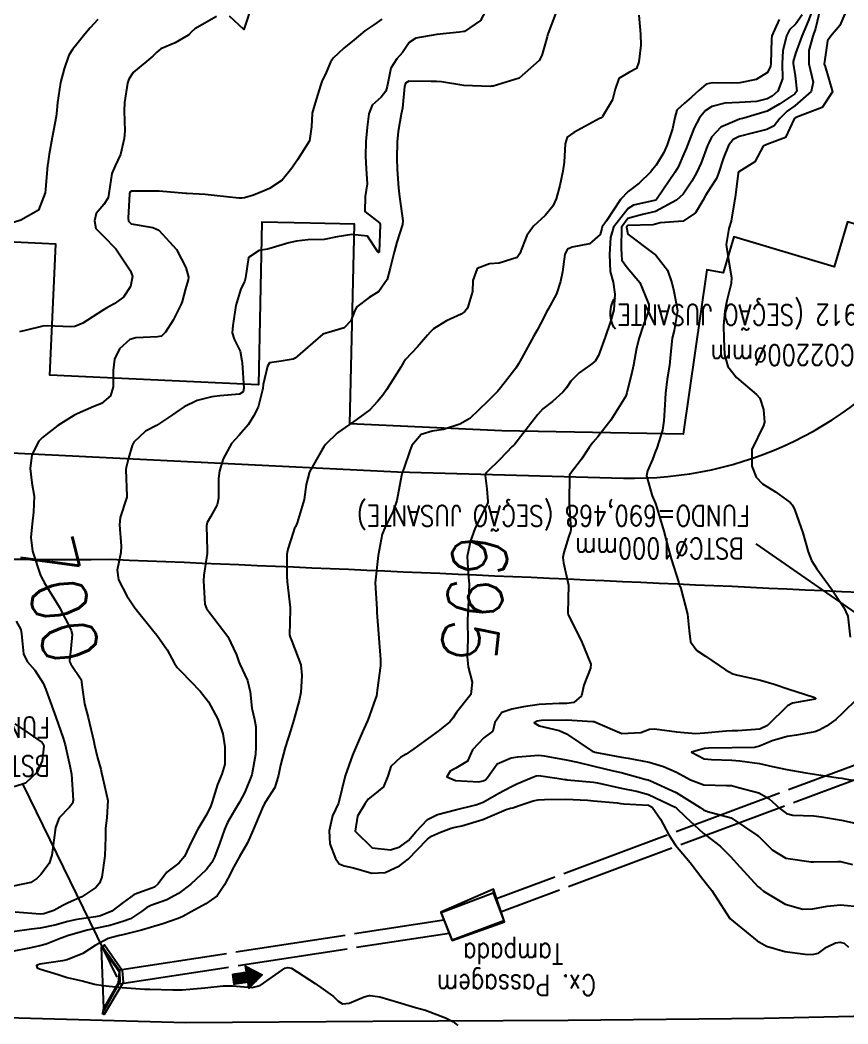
# Model space of a CAD drawing. Header units: metres. Extents: x 292545 to 299085, y 7450245 to 7463078.
# Drawn here: x 293152.5 to 293212.5, y 7462737.3 to 7462810.1 of the extents above; entities that cross this region are included whole.
import ezdxf
from ezdxf.enums import TextEntityAlignment as Align

# ---------------------------------------------------------------- set-up
doc = ezdxf.new("R2010")
doc.units = ezdxf.units.M
doc.linetypes.add('CONTINUO', pattern=[0])
doc.linetypes.add('TRACEJADO', pattern=[8.7, 8, -0.7])
for name, color, linetype in [('BUEIRO', 151, 'Continuous'), ('CAIXA', 45, 'Continuous'), ('Cotas', 45, 'Continuous'), ('Curvas de Nivel 1m', 11, 'Continuous'), ('Curvas de Nivel 5m', 15, 'Continuous'), ('Edificações', 30, 'Continuous'), ('Linha Férrea', 20, 'Continuous'), ('TEXTO', 45, 'Continuous'), ('Vias Primárias', 230, 'Continuous')]:
    doc.layers.add(name, color=color, linetype=linetype)
doc.styles.add('ROMANS', font='romans', dxfattribs={"height": 0.2})
doc.styles.add('SIMPLEX', font='simplex', dxfattribs={"height": 0.2})
doc.styles.add('Style-STANDARD', font='STANDARD.shx')

msp = doc.modelspace()

# ---------------------------------------------------------------- hatches: boundary and pattern name
at = {"layer": 'TEXTO'}
msp.add_hatch(color=256, dxfattribs=at).paths.add_polyline_path([(293167.916, 7462740.94), (293168.919, 7462741.09), (293168.856, 7462741.515), (293170.045, 7462740.885), (293169.092, 7462739.934), (293169.029, 7462740.359), (293168.025, 7462740.209)])

# ---------------------------------------------------------------- linework, layer by layer
at = {"layer": 'BUEIRO', "linetype": 'TRACEJADO', "flags": 128}
for points in [[(293223.863, 7462760.144), (293187.05, 7462746.394)], [(293224.212, 7462759.207), (293187.4, 7462745.457)], [(293159.555, 7462741.227), (293183.229, 7462744.881)], [(293159.707, 7462740.239), (293183.609, 7462743.927)]]:
    msp.add_lwpolyline(points, dxfattribs=at)
at = {"layer": 'BUEIRO', "linetype": 'CONTINUO'}
msp.add_polyline3d([(293158.491, 7462742.878, 697.868), (293158.634, 7462743.07, 697.871), (293159.903, 7462741.224, 697.867), (293159.968, 7462740.335, 697.853), (293158.599, 7462738.022, 697.885), (293158.471, 7462738.102, 697.883), (293159.76, 7462740.395, 697.855), (293159.729, 7462741.169, 697.868)], close=True, dxfattribs=at)
for points in [[(293159.676, 7462741.116, 696.287), (293158.372, 7462742.911, 696.367), (293158.491, 7462742.878, 697.868)], [(293158.372, 7462742.911, 696.367), (293158.557, 7462738.453, 696.379)], [(293159.729, 7462741.169, 697.868), (293159.676, 7462741.116, 696.287), (293159.611, 7462740.313, 696.291), (293159.76, 7462740.395, 697.855)], [(293159.611, 7462740.313, 696.291), (293158.557, 7462738.453, 696.379), (293158.471, 7462738.102, 697.883)]]:
    msp.add_polyline3d(points, dxfattribs=at)
at = {"layer": 'CAIXA', "linetype": 'CONTINUO'}
for points in [[(293186.818, 7462747.115, 694.424), (293183.01, 7462745.43, 694.835), (293183.034, 7462745.426, 696.665)], [(293187.632, 7462744.736, 694.479), (293186.818, 7462747.115, 694.424), (293186.8, 7462746.833, 696.716)], [(293183.01, 7462745.43, 694.835), (293183.826, 7462743.383, 694.835), (293183.832, 7462743.4, 696.744)], [(293183.826, 7462743.383, 694.835), (293187.632, 7462744.736, 694.479), (293187.58, 7462744.81, 696.762)]]:
    msp.add_polyline3d(points, dxfattribs=at)
msp.add_polyline3d([(293186.8, 7462746.833, 696.716), (293187.58, 7462744.81, 696.762), (293183.832, 7462743.4, 696.744), (293183.034, 7462745.426, 696.665)], close=True, dxfattribs=at)
at = {"layer": 'Curvas de Nivel 1m', "flags": 128}
for points, elevation in [([(293169.378, 7462811.404), (293168.733, 7462809.41), (293167.695, 7462810.373)], 701), ([(293186.488, 7462811.203), (293185.879, 7462810.065), (293184.724, 7462809.276), (293184.681, 7462809.263), (293184.362, 7462809.225), (293182.721, 7462809.048), (293181.192, 7462808.791), (293180.715, 7462808.471), (293180.232, 7462807.75), (293179.822, 7462807.279), (293179.375, 7462806.605), (293179.107, 7462805.286), (293179.028, 7462804.936), (293178.671, 7462804.5), (293178.028, 7462803.934), (293177.791, 7462803.303), (293177.674, 7462802.336), (293177.579, 7462801.306), (293177.54, 7462800.225), (293177.606, 7462799.305), (293177.664, 7462798.236), (293177.52, 7462797.306), (293177.498, 7462796.232), (293178.564, 7462795.406), (293178.602, 7462795.29), (293178.604, 7462795.248), (293178.539, 7462793.29), (293178.533, 7462793.271), (293178.505, 7462793.262), (293178.431, 7462793.292), (293177.682, 7462794.431), (293176.555, 7462794.555), (293175.502, 7462794.382), (293174.552, 7462794.203), (293173.354, 7462794.161), (293172.55, 7462794.062), (293171.985, 7462793.94), (293170.544, 7462793.508), (293170.449, 7462793.486), (293169.829, 7462793.397), (293169.058, 7462792.882), (293168.857, 7462791.407), (293168.783, 7462791.135), (293168.505, 7462790.616), (293168.136, 7462789.415), (293167.923, 7462787.966), (293167.869, 7462787.419), (293168.019, 7462786.977), (293168.45, 7462786.104), (293168.589, 7462785.409), (293168.602, 7462785.247), (293168.723, 7462783.407), (293168.666, 7462783.161), (293168.417, 7462782.991), (293166.991, 7462782.854), (293166.413, 7462782.795), (293165.33, 7462782.53), (293164.402, 7462782.069), (293164.032, 7462781.832), (293163.552, 7462781.473), (293162.385, 7462780.722), (293161.589, 7462780.29), (293160.745, 7462779.506), (293160.618, 7462779.26), (293160.361, 7462778.336), (293160.193, 7462777.673), (293160.172, 7462777.512), (293160.248, 7462775.587), (293160.235, 7462775.511), (293159.768, 7462774.055), (293159.705, 7462773.516), (293159.837, 7462771.965), (293159.815, 7462771.515), (293159.543, 7462770.238), (293159.642, 7462769.516), (293160.242, 7462768.37), (293160.831, 7462767.504), (293162.207, 7462765.787), (293162.451, 7462765.486), (293163.166, 7462764.448), (293163.709, 7462763.467), (293163.895, 7462763.179), (293164.177, 7462762.883), (293165.561, 7462761.446), (293166.152, 7462760.694), (293166.838, 7462759.433), (293167.199, 7462758.352), (293167.35, 7462757.428), (293167.351, 7462756.177), (293167.136, 7462755.43), (293166.817, 7462754.698), (293166.438, 7462753.436), (293166.343, 7462753.154), (293166.054, 7462752.549), (293165.388, 7462751.45), (293164.919, 7462750.567), (293164.434, 7462749.464), (293164.008, 7462748.994), (293163.142, 7462748.338), (293162.525, 7462747.485), (293162.238, 7462747.24), (293161.99, 7462747.151), (293160.775, 7462746.712), (293159.979, 7462746.139), (293159.159, 7462745.522), (293158.336, 7462745.166), (293157.966, 7462745.09), (293156.608, 7462744.909), (293155.961, 7462744.766), (293155.028, 7462744.498), (293153.953, 7462744.277), (293153.34, 7462744.201), (293151.949, 7462744.004)], 699), ([(293209.974, 7462810.922), (293209.65, 7462810.015), (293209.187, 7462808.933), (293208.71, 7462807.677), (293208.545, 7462807.101), (293208.541, 7462806.942), (293208.69, 7462806.049), (293208.812, 7462804.938), (293208.671, 7462804.752), (293207.587, 7462804.027), (293206.658, 7462803.501), (293204.978, 7462802.985), (293204.652, 7462802.916), (293203.304, 7462802.345), (293202.639, 7462801.614), (293202.437, 7462801.209), (293202.351, 7462801.013), (293201.879, 7462799.752), (293201.552, 7462799.021), (293201.206, 7462798.415), (293200.587, 7462797.477), (293200.098, 7462797.037), (293198.575, 7462796.232), (293197.64, 7462796.002), (293196.569, 7462795.707), (293196.111, 7462795.087), (293196.078, 7462793.549), (293196.095, 7462793.087), (293196.138, 7462792.695), (293196.524, 7462792.162), (293197.431, 7462791.071), (293198.088, 7462789.473), (293198.085, 7462789.064), (293197.662, 7462787.881), (293197.375, 7462787.071), (293197.204, 7462786.324), (293196.967, 7462785.075), (293196.873, 7462784.639), (293196.497, 7462783.079), (293196.479, 7462783.012), (293196.41, 7462782.837), (293195.326, 7462781.096), (293194.381, 7462779.9), (293194.017, 7462779.473), (293193.764, 7462779.116), (293193.204, 7462778.278), (293192.343, 7462777.13), (293192.323, 7462775.13), (293192.422, 7462773.129), (293192.405, 7462773.025), (293192.296, 7462772.68), (293191.914, 7462771.5), (293191.857, 7462771.136), (293191.891, 7462770.758), (293192.253, 7462769.13), (293192.203, 7462767.13), (293192.231, 7462766.998), (293193.173, 7462765.12), (293193.888, 7462763.411), (293193.857, 7462763.113), (293193.384, 7462761.898), (293193.212, 7462761.119), (293192.646, 7462760.627), (293192.147, 7462760.56), (293191.575, 7462760.567), (293190.146, 7462760.499), (293188.99, 7462760.326), (293188.143, 7462760.159), (293187.422, 7462759.905), (293186.923, 7462759.192), (293186.766, 7462758.554), (293186.122, 7462758.063), (293185.314, 7462757.212), (293184.93, 7462756.388), (293184.093, 7462755.871), (293183.676, 7462755.647), (293183.442, 7462755.236), (293184.08, 7462754.971), (293185.758, 7462754.883), (293186.081, 7462754.963), (293186.239, 7462755.041), (293186.398, 7462755.197), (293187.09, 7462756.198), (293188.104, 7462756.618), (293188.587, 7462756.694), (293190.108, 7462756.806), (293190.496, 7462756.765), (293192.103, 7462756.48), (293192.912, 7462756.311), (293194.097, 7462756.016), (293195.499, 7462755.689), (293196.09, 7462755.552), (293197.884, 7462755.063), (293198.043, 7462755.021), (293198.082, 7462755.01), (293198.162, 7462754.979), (293200.074, 7462754.12), (293201.81, 7462753.023), (293202.06, 7462752.85), (293202.338, 7462752.736), (293204.052, 7462752.286), (293205.993, 7462750.97), (293206.033, 7462750.937), (293207.025, 7462749.958), (293208.017, 7462749.355), (293209.849, 7462749.087), (293210.015, 7462749.093), (293211.795, 7462749.122), (293212.015, 7462749.104), (293212.185, 7462749.067), (293212.847, 7462748.887)], 694), ([(293210.508, 7462810.914), (293210.165, 7462809.485), (293209.982, 7462808.921), (293209.682, 7462807.894), (293209.681, 7462806.925), (293210.008, 7462805.595), (293209.852, 7462804.922), (293208.662, 7462803.875), (293208.114, 7462803.49), (293207.586, 7462802.951), (293207.18, 7462802.422), (293206.645, 7462802.177), (293205.569, 7462801.903), (293204.64, 7462801.649), (293204.196, 7462801.436), (293203.865, 7462800.998), (293203.504, 7462800.117), (293203.138, 7462799.005), (293202.99, 7462798.615), (293202.593, 7462797.983), (293202.206, 7462797.394), (293201.997, 7462797.016), (293201.461, 7462796.134), (293200.568, 7462795.529), (293198.909, 7462795.397), (293198.565, 7462795.294), (293198.368, 7462795.259), (293196.564, 7462795.204), (293196.462, 7462795.082), (293196.555, 7462794.572), (293198.419, 7462793.176), (293198.534, 7462793.112), (293198.594, 7462793.059), (293199.439, 7462791.963), (293199.751, 7462791.041), (293199.905, 7462790.437), (293200.166, 7462789.043), (293199.917, 7462787.599), (293199.777, 7462787.047), (293199.653, 7462785.846), (293199.577, 7462785.049), (293199.413, 7462784.065), (293199.289, 7462783.051), (293199.236, 7462782.221), (293199.164, 7462781.052), (293199.072, 7462780.367), (293198.668, 7462779.057), (293198.581, 7462778.846), (293198.361, 7462778.255), (293197.996, 7462777.415), (293197.913, 7462777.064), (293198.328, 7462775.613), (293198.561, 7462775.058), (293198.7, 7462774.675), (293199.181, 7462773.051), (293199.484, 7462771.849), (293199.702, 7462771.046), (293200.256, 7462769.299), (293200.321, 7462769.107), (293200.347, 7462769.039), (293200.401, 7462768.887), (293200.888, 7462767.03), (293201.013, 7462765.83), (293201.118, 7462765.026), (293201.573, 7462764.395), (293202.193, 7462763.983), (293203.635, 7462762.995), (293204.179, 7462762.709), (293204.55, 7462762.614), (293206.172, 7462762.262), (293207.166, 7462761.957), (293208.163, 7462761.628), (293210.051, 7462761.024), (293210.154, 7462760.972), (293210.186, 7462760.92), (293210.179, 7462760.894), (293210.153, 7462760.88), (293208.5, 7462760.586), (293208.147, 7462760.386), (293206.681, 7462758.962), (293206.13, 7462758.694), (293204.53, 7462758.585), (293204.129, 7462758.585), (293203.697, 7462758.565), (293202.127, 7462758.409), (293201.48, 7462758.374), (293200.127, 7462758.491), (293198.488, 7462758.697), (293198.129, 7462758.672), (293197.503, 7462758.446), (293196.126, 7462758.364), (293194.387, 7462759.107), (293194.134, 7462759.225), (293194.002, 7462759.243), (293192.135, 7462759.351), (293190.302, 7462759.325), (293190.134, 7462759.315), (293190.003, 7462759.293), (293189.779, 7462759.164), (293190.131, 7462758.941), (293191.586, 7462758.596), (293192.125, 7462758.367), (293193.989, 7462757.111), (293194.112, 7462757.058), (293194.176, 7462757.046), (293196.107, 7462756.681), (293196.588, 7462756.601), (293198.102, 7462756.321), (293199.151, 7462755.996), (293200.091, 7462755.576), (293201.098, 7462755.03), (293202.079, 7462754.661), (293203.715, 7462754.631), (293204.079, 7462754.609), (293204.583, 7462754.48), (293206.074, 7462754.088), (293206.798, 7462753.687), (293207.584, 7462752.947), (293208.058, 7462752.583), (293208.525, 7462752.466), (293210.055, 7462752.417), (293210.611, 7462752.358), (293212.051, 7462752.099), (293213.036, 7462751.897)], 693), ([(293212.452, 7462810.893), (293211.937, 7462809.695), (293211.26, 7462808.905), (293211.039, 7462808.587), (293210.792, 7462806.909), (293210.88, 7462806.728), (293211.415, 7462804.903), (293210.661, 7462803.772), (293208.741, 7462803.026), (293208.653, 7462802.975), (293208.631, 7462802.962), (293208.618, 7462802.94), (293208.002, 7462801.583), (293206.634, 7462801.069), (293206.366, 7462800.964), (293205.771, 7462799.818), (293204.604, 7462799.093), (293204.56, 7462799.034), (293204.552, 7462798.991), (293204.335, 7462797.243), (293204.297, 7462796.993), (293204.05, 7462795.513), (293203.89, 7462794.997), (293203.705, 7462793.839), (293203.824, 7462792.997), (293204.07, 7462791.442), (293204.059, 7462790.995), (293203.752, 7462789.746), (293203.597, 7462788.999), (293203.511, 7462787.966), (293203.521, 7462786.999), (293203.581, 7462785.869), (293203.81, 7462784.996), (293204.431, 7462784.179), (293205.903, 7462782.968), (293206.133, 7462782.687), (293206.402, 7462781.863), (293206.485, 7462780.959), (293206.391, 7462780.723), (293205.565, 7462778.978), (293205.556, 7462777.776), (293205.86, 7462776.975), (293206.338, 7462776.495), (293207.269, 7462775.893), (293208.325, 7462775.134), (293208.492, 7462774.938), (293208.679, 7462774.575), (293209.251, 7462772.93), (293209.643, 7462771.566), (293209.889, 7462770.924), (293210.267, 7462770.331), (293211.309, 7462768.909), (293212.232, 7462767.513), (293212.511, 7462766.896), (293212.694, 7462765.379)], 692), ([(293158.13, 7462810.145), (293157.589, 7462809.541), (293157.197, 7462809.074), (293156.717, 7462808.474), (293156.3, 7462807.966), (293156.047, 7462807.56), (293155.69, 7462806.563), (293155.442, 7462805.569), (293155.225, 7462804.128), (293155.174, 7462803.572), (293155.112, 7462803.117), (293154.837, 7462801.577), (293154.621, 7462800.371), (293154.513, 7462799.682), (293154.502, 7462799.581), (293154.345, 7462797.824), (293154.322, 7462797.583), (293153.832, 7462796.325), (293152.563, 7462795.6), (293150.556, 7462794.973)], 702), ([(293191.328, 7462810.561), (293190.795, 7462809.149), (293190.776, 7462809.096), (293190.72, 7462808.885), (293190.331, 7462807.529), (293190.131, 7462807.156), (293188.69, 7462805.876), (293186.799, 7462805.313), (293186.684, 7462805.296), (293186.596, 7462805.289), (293184.684, 7462805.353), (293183.056, 7462805.614), (293182.687, 7462805.648), (293182.295, 7462805.646), (293180.687, 7462805.659), (293180.444, 7462805.514), (293180.381, 7462805.273), (293180.23, 7462803.703), (293180.142, 7462803.275), (293179.903, 7462802.015), (293179.848, 7462801.278), (293179.822, 7462800.077), (293179.853, 7462799.278), (293179.937, 7462797.932), (293180.008, 7462797.276), (293180.264, 7462795.575), (293180.232, 7462795.273), (293179.812, 7462794.009), (293179.612, 7462793.279), (293179.342, 7462792.108), (293179.116, 7462791.291), (293178.504, 7462790.421), (293177.813, 7462789.993), (293176.925, 7462789.316), (293176.766, 7462789.04), (293176.477, 7462788.289), (293176.01, 7462787.784), (293174.463, 7462787.34), (293172.445, 7462785.589), (293172.301, 7462785.515), (293171.426, 7462785.38), (293170.583, 7462785.247), (293170.439, 7462785.01), (293170.129, 7462783.689), (293170.092, 7462783.393), (293169.76, 7462782.039), (293169.433, 7462781.4), (293169.027, 7462780.763), (293168.379, 7462780.015), (293167.826, 7462779.418), (293167.227, 7462778.293), (293166.963, 7462777.434), (293166.898, 7462776.881), (293166.899, 7462775.434), (293166.799, 7462774.954), (293166.309, 7462774.092), (293166.068, 7462773.679), (293166.009, 7462773.443), (293166.07, 7462771.648), (293166.062, 7462771.442), (293165.829, 7462769.875), (293165.808, 7462769.444), (293165.908, 7462767.771), (293166.009, 7462767.442), (293166.229, 7462767.153), (293167.56, 7462765.426), (293168.19, 7462764.097), (293168.354, 7462763.587), (293168.431, 7462763.416), (293169, 7462762.236), (293169.188, 7462761.405), (293169.312, 7462760.236), (293169.509, 7462759.399), (293169.589, 7462758.86), (293169.598, 7462757.398), (293169.573, 7462756.863), (293169.307, 7462755.402), (293168.792, 7462754.131), (293168.403, 7462753.415), (293168.057, 7462752.813), (293167.546, 7462751.927), (293167.329, 7462751.427), (293166.985, 7462750.474), (293166.608, 7462749.434), (293166.409, 7462749.036), (293166.004, 7462748.515), (293164.889, 7462747.457), (293163.986, 7462746.784), (293163.134, 7462746.326), (293161.977, 7462745.911), (293161.685, 7462745.784), (293161.307, 7462745.497), (293160.506, 7462744.964), (293159.962, 7462744.754), (293159.003, 7462744.479), (293157.954, 7462744.255), (293157.361, 7462744.137), (293155.945, 7462743.718), (293155.822, 7462743.684), (293155.486, 7462743.565), (293154.39, 7462743.124), (293153.937, 7462742.995), (293153.161, 7462742.817), (293151.933, 7462742.592)], 698), ([(293166.742, 7462810.349), (293165.176, 7462809.453), (293164.942, 7462809.245), (293164.726, 7462809.028), (293163.739, 7462808.448), (293162.711, 7462808.02), (293162.424, 7462807.768), (293162.116, 7462807.489), (293160.691, 7462806.285), (293160.389, 7462805.81), (293160.289, 7462805.514), (293160.063, 7462804.115), (293160.039, 7462803.516), (293160.098, 7462802.059), (293160.053, 7462801.516), (293159.794, 7462800.346), (293159.399, 7462799.522), (293159.148, 7462798.981), (293158.937, 7462797.526), (293158.886, 7462797.221), (293158.575, 7462796.718), (293158.027, 7462796.077), (293157.887, 7462795.537), (293158.001, 7462794.982), (293158.552, 7462794.424), (293159.435, 7462793.521), (293160.519, 7462791.913), (293160.649, 7462791.508), (293160.506, 7462790.797), (293160.003, 7462790.01), (293159.325, 7462789.522), (293158.785, 7462789.232), (293158.488, 7462789.051), (293157.049, 7462788.121), (293156.476, 7462787.89), (293156.17, 7462787.869), (293154.476, 7462787.936), (293154.155, 7462787.904), (293152.864, 7462787.596), (293152.556, 7462787.515), (293152.471, 7462787.497)], 701), ([(293197.368, 7462810.45), (293197.493, 7462809.072), (293197.516, 7462808.271), (293197.371, 7462807.073), (293197.184, 7462806.59), (293196.695, 7462806.328), (293195.905, 7462805.873), (293195.652, 7462805.09), (293195.452, 7462804.311), (293194.739, 7462803.099), (293194.702, 7462803.05), (293194.652, 7462803.023), (293194.515, 7462802.966), (293192.641, 7462801.96), (293192.17, 7462801.602), (293192.012, 7462801.136), (293191.939, 7462799.81), (293191.852, 7462799.138), (293191.632, 7462798.1), (293191.363, 7462797.142), (293191.124, 7462796.598), (293190.571, 7462795.931), (293189.736, 7462795.162), (293189.24, 7462794.482), (293188.733, 7462793.177), (293188.53, 7462792.892), (293187.243, 7462792.476), (293186.525, 7462792.424), (293185.637, 7462792.094), (293185.326, 7462791.212), (293185.298, 7462790.419), (293184.935, 7462789.216), (293184.741, 7462788.966), (293184.486, 7462788.772), (293183.425, 7462788.289), (293182.47, 7462787.729), (293182.232, 7462787.487), (293182.046, 7462787.254), (293181.314, 7462786.402), (293180.445, 7462785.486), (293180.291, 7462785.272), (293180.101, 7462784.937), (293179.08, 7462783.29), (293178.791, 7462782.921), (293178.41, 7462782.443), (293177.862, 7462781.845), (293177.136, 7462781.313), (293176.698, 7462781.009), (293176.388, 7462780.796), (293175.518, 7462780.192), (293174.649, 7462779.337), (293174.533, 7462779.176), (293174.369, 7462778.923), (293173.495, 7462777.353), (293173.252, 7462776.444), (293173.089, 7462775.359), (293172.599, 7462773.659), (293172.46, 7462773.368), (293172.406, 7462773.264), (293172.297, 7462772.961), (293171.914, 7462771.738), (293171.85, 7462771.374), (293171.837, 7462769.794), (293171.859, 7462769.374), (293172.081, 7462767.524), (293172.091, 7462767.371), (293172.04, 7462765.537), (293172.074, 7462765.371), (293172.2, 7462765.075), (293172.848, 7462763.363), (293172.937, 7462762.601), (293172.852, 7462761.363), (293172.745, 7462760.773), (293172.34, 7462759.368), (293172.126, 7462758.661), (293171.732, 7462757.374), (293171.374, 7462756.097), (293171.239, 7462755.378), (293170.971, 7462754.484), (293170.278, 7462753.388), (293170.193, 7462753.257), (293170.059, 7462752.959), (293169.409, 7462751.4), (293168.98, 7462750.454), (293168.386, 7462749.414), (293168.006, 7462748.728), (293167.555, 7462747.867), (293167.327, 7462747.427), (293166.784, 7462746.633), (293165.979, 7462746.042), (293164.902, 7462745.456), (293164.306, 7462745.127), (293163.965, 7462744.975), (293162.854, 7462744.587), (293161.956, 7462744.333), (293161.312, 7462744.137), (293159.947, 7462743.801), (293159.71, 7462743.75), (293158.894, 7462743.526), (293157.938, 7462743.011), (293157.045, 7462742.436), (293155.927, 7462741.995), (293155.572, 7462741.918), (293153.924, 7462741.663), (293153.704, 7462741.583), (293153.747, 7462741.409), (293153.92, 7462741.331), (293155.255, 7462740.909), (293155.914, 7462740.705), (293157.005, 7462740.456), (293157.91, 7462740.226), (293158.494, 7462740.116), (293159.908, 7462739.986), (293161.542, 7462739.858), (293161.906, 7462739.847), (293163.567, 7462739.812), (293163.906, 7462739.799), (293164.25, 7462739.808), (293165.908, 7462739.96), (293167.236, 7462740.101), (293167.91, 7462740.094), (293169.334, 7462739.98), (293169.91, 7462740.122), (293171.69, 7462741.373), (293171.923, 7462741.427), (293172.172, 7462741.368), (293173.907, 7462740.277), (293175.221, 7462739.33), (293175.562, 7462738.997), (293175.888, 7462738.801), (293176.359, 7462738.844), (293177.452, 7462739.304), (293177.807, 7462739.388), (293177.894, 7462739.392), (293178.577, 7462739.293), (293179.889, 7462738.905), (293181.159, 7462738.535), (293181.884, 7462738.334), (293183.335, 7462737.779), (293183.876, 7462737.515), (293184.235, 7462737.226)], 697), ([(293207.546, 7462810.147), (293207.005, 7462808.957), (293206.975, 7462808.703), (293206.924, 7462806.958), (293206.904, 7462806.754), (293206.693, 7462806.285), (293205.869, 7462805.789), (293204.681, 7462805.559), (293204.15, 7462805.526), (293202.688, 7462805.553), (293202.242, 7462805.46), (293201.729, 7462805.02), (293201.189, 7462804.511), (293200.669, 7462804.084), (293200.12, 7462803.579), (293199.964, 7462803.04), (293199.808, 7462802.206), (293199.417, 7462801.048), (293199.179, 7462800.498), (293198.611, 7462799.572), (293198.384, 7462799.284), (293198.202, 7462799.064), (293197.385, 7462798.282), (293196.589, 7462797.678), (293196.028, 7462797.088), (293195.019, 7462795.554), (293194.715, 7462795.108), (293194.669, 7462795.001), (293194.555, 7462794.556), (293193.793, 7462793.868), (293192.54, 7462793.634), (293192.181, 7462793.491), (293191.995, 7462793.135), (293191.817, 7462791.84), (293191.692, 7462791.138), (293191.389, 7462790.256), (293190.784, 7462789.147), (293190.68, 7462788.958), (293190.484, 7462788.538), (293190.001, 7462787.626), (293189.727, 7462787.161), (293188.851, 7462785.578), (293188.639, 7462785.177), (293188.44, 7462784.865), (293187.707, 7462783.911), (293187.129, 7462783.193), (293186.787, 7462782.826), (293186.412, 7462782.486), (293185.766, 7462781.846), (293185.101, 7462781.219), (293184.389, 7462780.803), (293183.21, 7462780.417), (293182.383, 7462780.305), (293181.57, 7462780.069), (293180.903, 7462779.265), (293180.749, 7462778.884), (293180.349, 7462777.657), (293180.211, 7462777.272), (293180.149, 7462777.081), (293179.822, 7462775.278), (293179.548, 7462774.514), (293178.94, 7462773.29), (293178.763, 7462772.825), (293178.457, 7462771.297), (293178.253, 7462769.3), (293178.358, 7462767.422), (293178.367, 7462767.298), (293178.374, 7462767.155), (293178.52, 7462765.295), (293178.644, 7462763.749), (293178.629, 7462763.293), (293178.398, 7462761.529), (293178.364, 7462761.297), (293178.332, 7462761.127), (293178.152, 7462760.587), (293177.815, 7462759.626), (293177.688, 7462759.304), (293177.332, 7462758.515), (293176.813, 7462757.313), (293176.614, 7462756.807), (293176.083, 7462755.32), (293175.579, 7462753.327), (293175.153, 7462752.432), (293174.912, 7462751.337), (293174.966, 7462750.399), (293175.369, 7462749.33), (293175.63, 7462748.946), (293176.008, 7462748.785), (293176.679, 7462748.64), (293178.003, 7462748.275), (293178.98, 7462748.314), (293180.008, 7462748.788), (293180.627, 7462749.271), (293181.314, 7462749.97), (293182.035, 7462750.737), (293182.328, 7462750.957), (293182.993, 7462751.24), (293183.759, 7462751.519), (293184.047, 7462751.597), (293184.53, 7462751.705), (293186.052, 7462752.156), (293187.756, 7462752.88), (293188.061, 7462752.979), (293188.231, 7462753.008), (293188.69, 7462753.174), (293189.713, 7462753.517), (293190.067, 7462753.589), (293190.529, 7462753.615), (293192.068, 7462753.621), (293193.631, 7462753.551), (293194.067, 7462753.518), (293195.796, 7462753.362), (293196.065, 7462753.314), (293196.268, 7462753.29), (293198.064, 7462753.183), (293198.337, 7462753.057), (293198.921, 7462752.18), (293199.535, 7462751.045), (293200.025, 7462750.293), (293201.076, 7462749.029), (293202.001, 7462747.836), (293202.358, 7462747.376), (293202.647, 7462747.01), (293203.963, 7462744.99), (293205.947, 7462743.351), (293206.619, 7462742.963), (293207.939, 7462742.588), (293209.416, 7462742.406), (293209.937, 7462742.359), (293210.39, 7462742.464), (293210.976, 7462742.91), (293211.631, 7462743.218), (293211.947, 7462743.27), (293212.253, 7462743.203), (293212.561, 7462742.891)], 696), ([(293152.222, 7462766.526), (293152.547, 7462765.936), (293152.616, 7462765.604), (293152.751, 7462764.164), (293153.022, 7462763.597), (293153.561, 7462762.974), (293154.167, 7462762.028), (293154.365, 7462761.578), (293154.485, 7462761.249), (293155.094, 7462759.57), (293155.632, 7462758.051), (293155.773, 7462757.563), (293156.098, 7462756.034), (293156.196, 7462755.559), (293156.219, 7462755.431), (293156.35, 7462753.557), (293156.296, 7462753.322), (293156.057, 7462753.017), (293155.344, 7462752.273), (293155.08, 7462751.57), (293154.949, 7462750.651), (293154.811, 7462749.572), (293154.618, 7462748.97), (293154.002, 7462748.165), (293153.713, 7462747.868), (293153.274, 7462747.591), (293151.99, 7462747.323)], 701), ([(293213.164, 7462760.885), (293212.143, 7462759.888), (293211.642, 7462759.401), (293210.979, 7462758.912), (293210.428, 7462758.619), (293210.129, 7462758.518), (293208.8, 7462758.259), (293208.125, 7462758.16), (293207.023, 7462757.858), (293206.118, 7462757.467), (293205.716, 7462757.375), (293204.117, 7462757.357), (293202.421, 7462757.32), (293202.116, 7462757.294), (293201.185, 7462757.029), (293202.106, 7462756.55), (293202.62, 7462756.498), (293204.105, 7462756.448), (293204.68, 7462756.409), (293206.102, 7462756.222), (293207.054, 7462756), (293208.095, 7462755.777), (293209.478, 7462755.541), (293210.091, 7462755.433), (293211.811, 7462755.179), (293212.087, 7462755.141), (293212.293, 7462755.105), (293213.534, 7462754.878)], 692), ([(293152.128, 7462759.096), (293153.007, 7462758.482), (293154.114, 7462757.725), (293154.2, 7462757.579), (293154.218, 7462757.473), (293154.101, 7462756.417), (293153.75, 7462755.585), (293152.902, 7462754.776), (293152.077, 7462754.522)], 702)]:
    msp.add_lwpolyline(points, dxfattribs=dict(at, elevation=elevation))
at = {"layer": 'Curvas de Nivel 5m', "flags": 128}
for points, elevation in [([(293178.736, 7462810.154), (293178.221, 7462809.807), (293177.504, 7462809.308), (293176.716, 7462808.673), (293175.97, 7462808.067), (293175.198, 7462807.335), (293174.999, 7462807.038), (293174.693, 7462806.309), (293174.388, 7462805.641), (293174.277, 7462805.344), (293173.903, 7462804.109), (293173.669, 7462803.35), (293173.631, 7462802.362), (293173.496, 7462801.351), (293172.619, 7462799.96), (293172.193, 7462799.374), (293171.492, 7462798.488), (293170.59, 7462797.89), (293170.242, 7462797.739), (293169.417, 7462797.402), (293168.779, 7462797.21), (293168.581, 7462797.182), (293168.354, 7462797.187), (293166.582, 7462797.393), (293165.916, 7462797.447), (293164.584, 7462797.525), (293164.518, 7462797.527), (293162.586, 7462797.686), (293162.376, 7462797.693), (293160.586, 7462797.696), (293160.464, 7462797.632), (293160.432, 7462797.512), (293160.346, 7462795.732), (293160.369, 7462795.512), (293160.561, 7462795.336), (293162.135, 7462795.063), (293162.557, 7462794.872), (293163.847, 7462793.467), (293164.524, 7462792.166), (293164.708, 7462791.458), (293164.694, 7462791.275), (293164.504, 7462790.615), (293164.247, 7462789.711), (293164.161, 7462789.463), (293163.605, 7462788.34), (293163.045, 7462787.474), (293162.748, 7462787.198), (293162.468, 7462787.127), (293160.901, 7462787.071), (293160.464, 7462786.943), (293159.707, 7462786.264), (293159.357, 7462785.521), (293159.256, 7462784.7), (293159.243, 7462783.522), (293159.067, 7462782.87), (293158.404, 7462782.295), (293157.855, 7462782.084), (293156.634, 7462781.556), (293156.392, 7462781.431), (293155.242, 7462780.714), (293154.377, 7462780.029), (293154.125, 7462779.833), (293153.851, 7462779.585), (293153.359, 7462778.594), (293153.24, 7462777.591), (293153.367, 7462776.56), (293153.513, 7462775.588), (293153.478, 7462774.422), (293153.368, 7462773.589), (293153.294, 7462772.596), (293153.392, 7462771.593), (293153.994, 7462769.847), (293154.135, 7462769.582), (293154.175, 7462769.504), (293154.251, 7462769.342), (293155.33, 7462767.569), (293156.208, 7462765.879), (293156.29, 7462765.559), (293156.193, 7462764.532), (293156.095, 7462763.649), (293156.113, 7462763.561), (293156.181, 7462763.407), (293156.924, 7462762.302), (293157.031, 7462761.551), (293157.167, 7462760.531), (293157.441, 7462759.547), (293157.855, 7462757.803), (293157.906, 7462757.542), (293158.104, 7462756.626), (293158.368, 7462755.808), (293158.406, 7462755.535), (293158.497, 7462755.123), (293158.855, 7462753.528), (293158.801, 7462752.279), (293158.699, 7462751.53), (293158.693, 7462750.87), (293158.653, 7462749.53), (293158.441, 7462747.977), (293158.271, 7462747.536), (293157.99, 7462747.226), (293156.985, 7462746.548), (293155.979, 7462746.12), (293155.608, 7462745.932), (293154.944, 7462745.57), (293154.224, 7462745.322), (293153.969, 7462745.299), (293152.138, 7462745.44)], 700), ([(293209.195, 7462810.485), (293208.736, 7462809.825), (293208.286, 7462809.388), (293208.059, 7462808.947), (293207.804, 7462807.857), (293207.764, 7462806.949), (293207.785, 7462805.85), (293207.447, 7462804.952), (293207.038, 7462804.588), (293206.667, 7462804.386), (293205.883, 7462804.19), (293204.664, 7462804.126), (293203.6, 7462804.07), (293202.665, 7462803.835), (293202.165, 7462803.51), (293201.76, 7462803.019), (293201.377, 7462802.292), (293200.881, 7462801.028), (293200.812, 7462800.847), (293200.624, 7462800.403), (293200.203, 7462799.442), (293199.975, 7462799.039), (293198.681, 7462797.156), (293198.608, 7462797.06), (293198.583, 7462797.047), (293196.979, 7462796.676), (293196.577, 7462796.45), (293195.533, 7462795.095), (293195.316, 7462794.334), (293195.232, 7462793.1), (293195.293, 7462791.871), (293195.505, 7462791.095), (293195.63, 7462790.219), (293195.55, 7462789.094), (293195.32, 7462788.258), (293194.916, 7462787.103), (293194.45, 7462785.794), (293194.19, 7462785.368), (293193.851, 7462785.116), (293193.028, 7462784.53), (293192.431, 7462783.93), (293192.109, 7462783.451), (293191.861, 7462783.136), (293191.103, 7462782.453), (293190.404, 7462781.916), (293190.034, 7462781.519), (293189.781, 7462781.159), (293188.375, 7462779.356), (293188.283, 7462779.272), (293188.168, 7462779.182), (293187.292, 7462778.258), (293186.345, 7462777.334), (293186.277, 7462777.268), (293186.236, 7462777.202), (293186.221, 7462777.081), (293186.332, 7462776.131), (293186.42, 7462775.199), (293186.405, 7462775.116), (293186.32, 7462774.945), (293185.479, 7462773.212), (293185.151, 7462772.356), (293184.906, 7462771.22), (293185, 7462769.959), (293185.068, 7462769.218), (293185.009, 7462767.987), (293184.954, 7462767.219), (293184.949, 7462766.493), (293184.975, 7462765.218), (293184.927, 7462763.955), (293184.989, 7462763.218), (293185.279, 7462762.1), (293185.184, 7462761.215), (293184.14, 7462759.898), (293183.867, 7462759.503), (293183.649, 7462759.235), (293182.815, 7462758.555), (293182.121, 7462758.057), (293181.06, 7462757.266), (293180.489, 7462756.892), (293180.104, 7462756.676), (293179.391, 7462755.989), (293179.153, 7462755.289), (293178.856, 7462754.512), (293178.069, 7462753.884), (293177.733, 7462753.637), (293177.527, 7462753.305), (293176.973, 7462752.391), (293176.79, 7462751.313), (293178.025, 7462750.098), (293179.351, 7462749.958), (293180.026, 7462750.169), (293180.669, 7462750.635), (293181.206, 7462751.263), (293182.052, 7462752.144), (293182.77, 7462752.529), (293184.059, 7462752.858), (293185.552, 7462753.208), (293186.065, 7462753.404), (293187.202, 7462754.058), (293188.076, 7462754.534), (293188.525, 7462754.729), (293189.555, 7462755.165), (293189.924, 7462755.323), (293190.086, 7462755.335), (293191.412, 7462755.14), (293192.002, 7462755.051), (293192.082, 7462755.044), (293192.17, 7462755.041), (293194.08, 7462754.856), (293194.377, 7462754.81), (293196.076, 7462754.425), (293197.204, 7462754.203), (293198.072, 7462753.965), (293199.995, 7462753.041), (293200.062, 7462752.997), (293200.738, 7462752.347), (293202.035, 7462751.159), (293202.212, 7462751.017), (293203.255, 7462750.232), (293204.018, 7462749.475), (293204.454, 7462748.986), (293205.996, 7462747.309), (293206.172, 7462747.145), (293206.4, 7462746.966), (293207.979, 7462746.018), (293209.25, 7462745.654), (293209.974, 7462745.669), (293211.017, 7462745.87), (293211.979, 7462745.981), (293212.987, 7462745.876)], 695)]:
    msp.add_lwpolyline(points, dxfattribs=dict(at, elevation=elevation))
at = {"layer": 'Edificações'}
msp.add_lwpolyline([(293229.933, 7462818.964), (293225.307, 7462809.057), (293227.56, 7462807.636), (293222.339, 7462799.358), (293220.071, 7462796.636), (293215.996, 7462797.4), (293214.899, 7462797.726), (293214.089, 7462794.999), (293212.482, 7462795.476), (293211.515, 7462792.22), (293204.238, 7462794.381), (293203.465, 7462791.78), (293202.296, 7462792.001), (293200.574, 7462780.09), (293187.427, 7462780.322), (293176.417, 7462780.825), (293176.752, 7462795.295), (293173.533, 7462795.37), (293170.031, 7462795.444), (293169.78, 7462783.664), (293154.666, 7462784.36), (293155.103, 7462793.848), (293149.568, 7462794.111)], dxfattribs=at)
at = {"layer": 'Linha Férrea', "linetype": 'Continuous'}
msp.add_lwpolyline([(293150.651, 7462737.823), (293164.517, 7462737.451), (293178.081, 7462737.532), (293192.231, 7462737.619), (293206.455, 7462737.749), (293216.167, 7462737.981), (293229.207, 7462738.188), (293245.631, 7462738.571), (293258.496, 7462738.647), (293274.109, 7462739.001), (293289.056, 7462739.305), (293303.91, 7462739.809), (293313.768, 7462739.689), (293327.118, 7462739.935), (293349.732, 7462740.415), (293364.278, 7462740.334), (293383.073, 7462740.554), (293400.341, 7462741.206), (293421.579, 7462741.632), (293439.924, 7462741.344), (293463.724, 7462741.732), (293500.232, 7462742.989), (293527.741, 7462743.262)], dxfattribs=at)
at = {"layer": 'TEXTO', "linetype": 'CONTINUO', "flags": 128}
for points in [[(293168.884, 7462741.5), (293168.862, 7462741.471)], [(293167.979, 7462740.95), (293167.925, 7462740.877)], [(293168.118, 7462740.97), (293167.946, 7462740.737)], [(293168.258, 7462740.991), (293167.967, 7462740.597)], [(293168.398, 7462741.012), (293167.988, 7462740.458)], [(293168.009, 7462740.318), (293168.538, 7462741.033)], [(293168.056, 7462740.214), (293168.678, 7462741.054)], [(293168.196, 7462740.235), (293168.818, 7462741.075)], [(293168.336, 7462740.256), (293169.152, 7462741.358)], [(293168.476, 7462740.277), (293169.241, 7462741.311)], [(293168.616, 7462740.298), (293169.331, 7462741.264)], [(293168.756, 7462740.318), (293169.42, 7462741.216)], [(293168.973, 7462741.453), (293168.883, 7462741.332)], [(293168.895, 7462740.339), (293169.509, 7462741.169)], [(293169.062, 7462741.406), (293168.904, 7462741.192)], [(293169.03, 7462740.353), (293169.599, 7462741.122)], [(293169.051, 7462740.213), (293169.688, 7462741.074)], [(293169.071, 7462740.073), (293169.777, 7462741.027)], [(293169.097, 7462739.939), (293169.867, 7462740.98)], [(293169.571, 7462740.412), (293169.956, 7462740.932)]]:
    msp.add_lwpolyline(points, dxfattribs=at)
at = {"layer": 'TEXTO', "linetype": 'CONTINUO'}
for points in [[(293223.997, 7462759.581, 0), (293205.874, 7462772.13, 0)], [(293159.534, 7462740.727, 0), (293152.724, 7462754.683, 0)]]:
    msp.add_polyline3d(points, dxfattribs=at)
msp.add_polyline3d([(293167.916, 7462740.94, 0), (293168.919, 7462741.09, 0), (293168.856, 7462741.515, 0), (293170.045, 7462740.885, 0), (293169.092, 7462739.934, 0), (293169.029, 7462740.359, 0), (293168.025, 7462740.209, 0)], close=True, dxfattribs=at)
at = {"layer": 'TEXTO'}
msp.add_point((293168.025, 7462740.209), dxfattribs=at)
at = {"layer": 'Vias Primárias'}
for points in [[(293120.415, 7462780.276), (293179.871, 7462777.354), (293196.243, 7462776.906, 0.244693), (293218.354, 7462787.657, 0.030924), (293236.084, 7462814.932, 0.024227), (293257.92, 7462858.332, 0.02068), (293273.832, 7462892.566, 0.091719), (293277.878, 7462931.579, 0.033281), (293273.562, 7462947.515)], [(293044.903, 7462779.523, 0.047074), (293073.854, 7462775.284, 0.064852), (293113.583, 7462773.071, 0.026219), (293159.088, 7462771.016, -0.001975), (293243.861, 7462767.167), (293350.891, 7462760.3), (293407.856, 7462758.602), (293438.406, 7462760.594), (293551.983, 7462766.74), (293631.258, 7462770.6), (293709.401, 7462780.501), (293766.934, 7462787.485), (293814.938, 7462795.125), (293877.162, 7462807.598), (293928.993, 7462820.468, -0.022133), (294018.089, 7462821.584, -0.018306), (294044.903, 7462818.821), (294070.355, 7462817.674), (294154.858, 7462809.488), (294217.56, 7462801.675), (294256.98, 7462791.42)]]:
    msp.add_lwpolyline(points, format="xyb", dxfattribs=at)

# ---------------------------------------------------------------- texts
at = {"layer": 'Cotas', "style": 'Style-STANDARD'}
for s, rotation, p in [('700', 283.6541, (293155.335, 7462768.091, 700)), ('695', 263.48314, (293185.473, 7462768.183, 695))]:
    msp.add_text(s, height=4, rotation=rotation, dxfattribs=at).set_placement(p, align=Align.MIDDLE_CENTER)
at = {"layer": 'TEXTO', "width": 0.8}
for s, height, rotation, style, p in [('FUNDO=687,912 (SEÇÃO JUSANTE)', 1.5, 180, 'ROMANS', (293223.585, 7462789.479)), ('BUEIRO ARMCO2200Ømm', 1.5, 180, 'ROMANS', (293222.886, 7462786.569)), ('FUNDO=690,468 (SEÇÃO JUSANTE)', 1.5, 180, 'ROMANS', (293205.423, 7462774.921)), ('BSTCØ1000mm', 1.5, 180, 'ROMANS', (293204.997, 7462772.541)), ('FUNDO=696,283 (SEÇÃO MONTANTE)', 1.5, 180, 'ROMANS', (293154.669, 7462759.583)), ('BSTCØ1000mm', 1.5, 180, 'ROMANS', (293154.669, 7462756.795)), ('Tampada', 1.5, 180, 'ROMANS', (293191.887, 7462743.158)), ('119', 0.075, 8.5081, 'SIMPLEX', (293168.614, 7462741.005)), ('Cx. Passagem', 1.5, 180, 'ROMANS', (293194.246, 7462740.901))]:
    msp.add_text(s, height=height, rotation=rotation, dxfattribs=dict(at, style=style)).set_placement(p)

doc.saveas('drawing.dxf')
